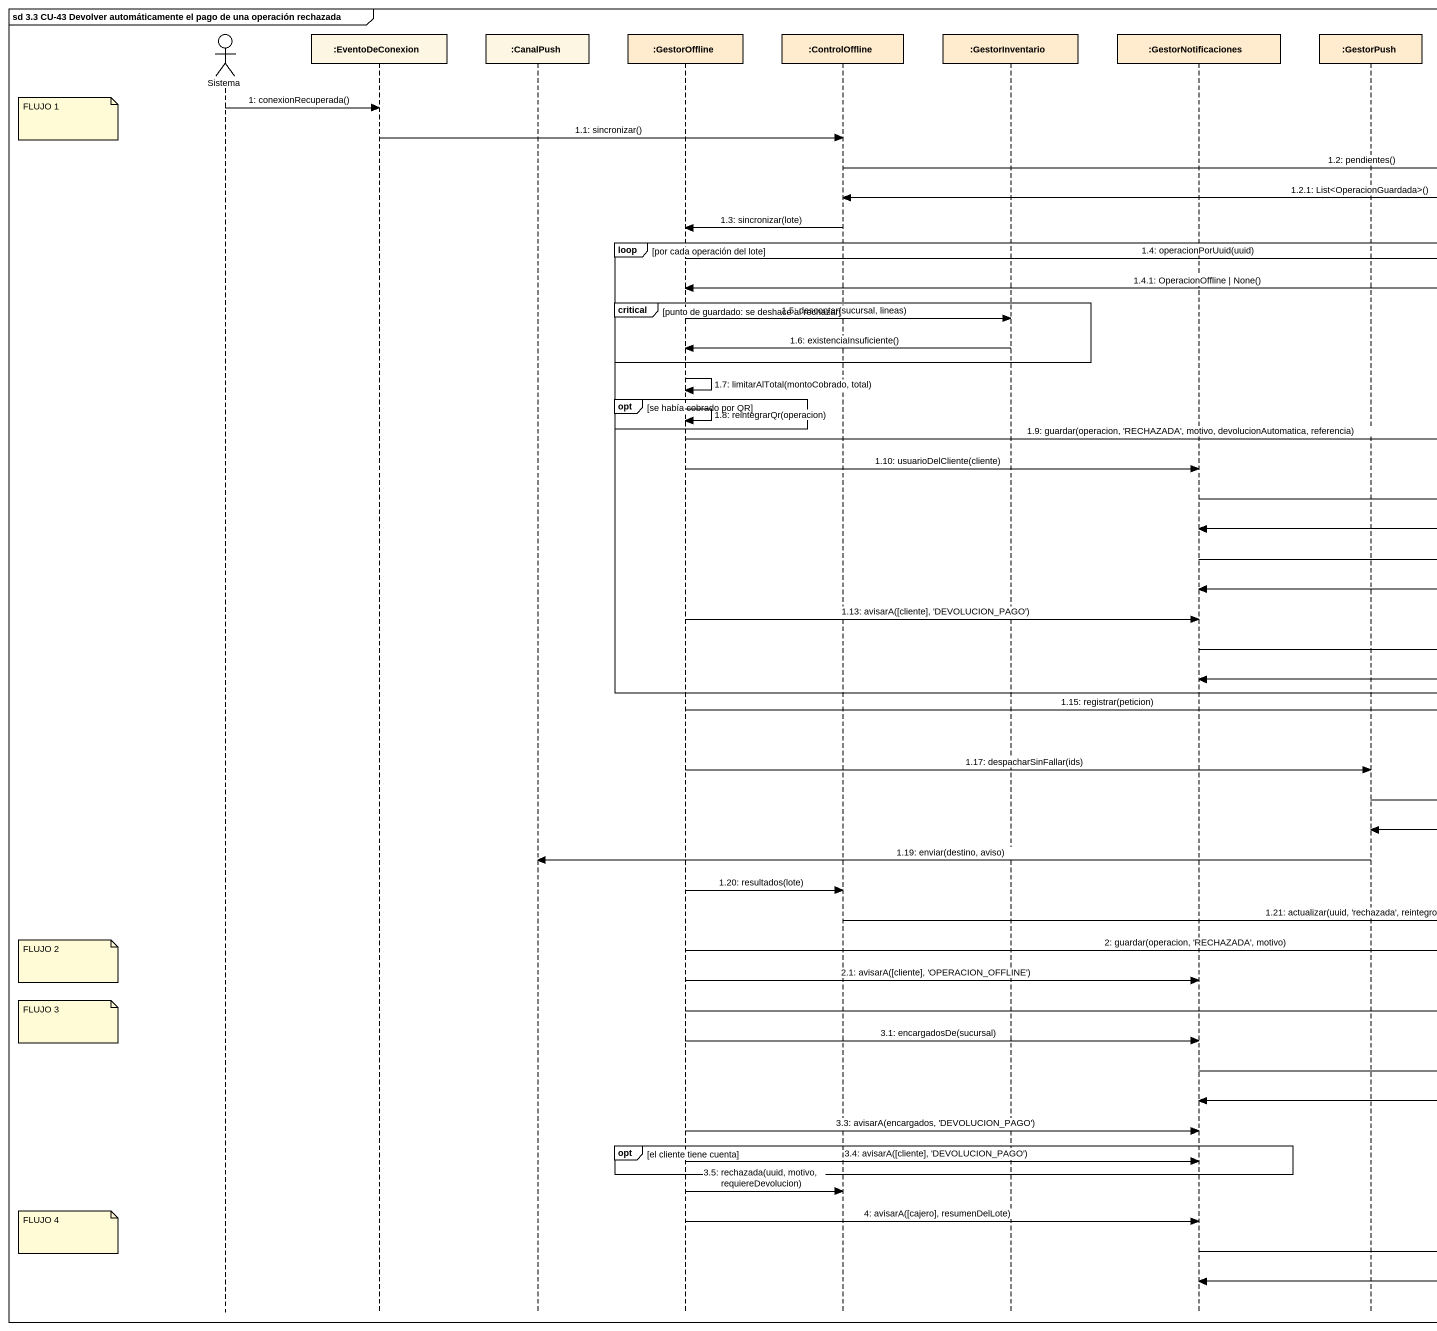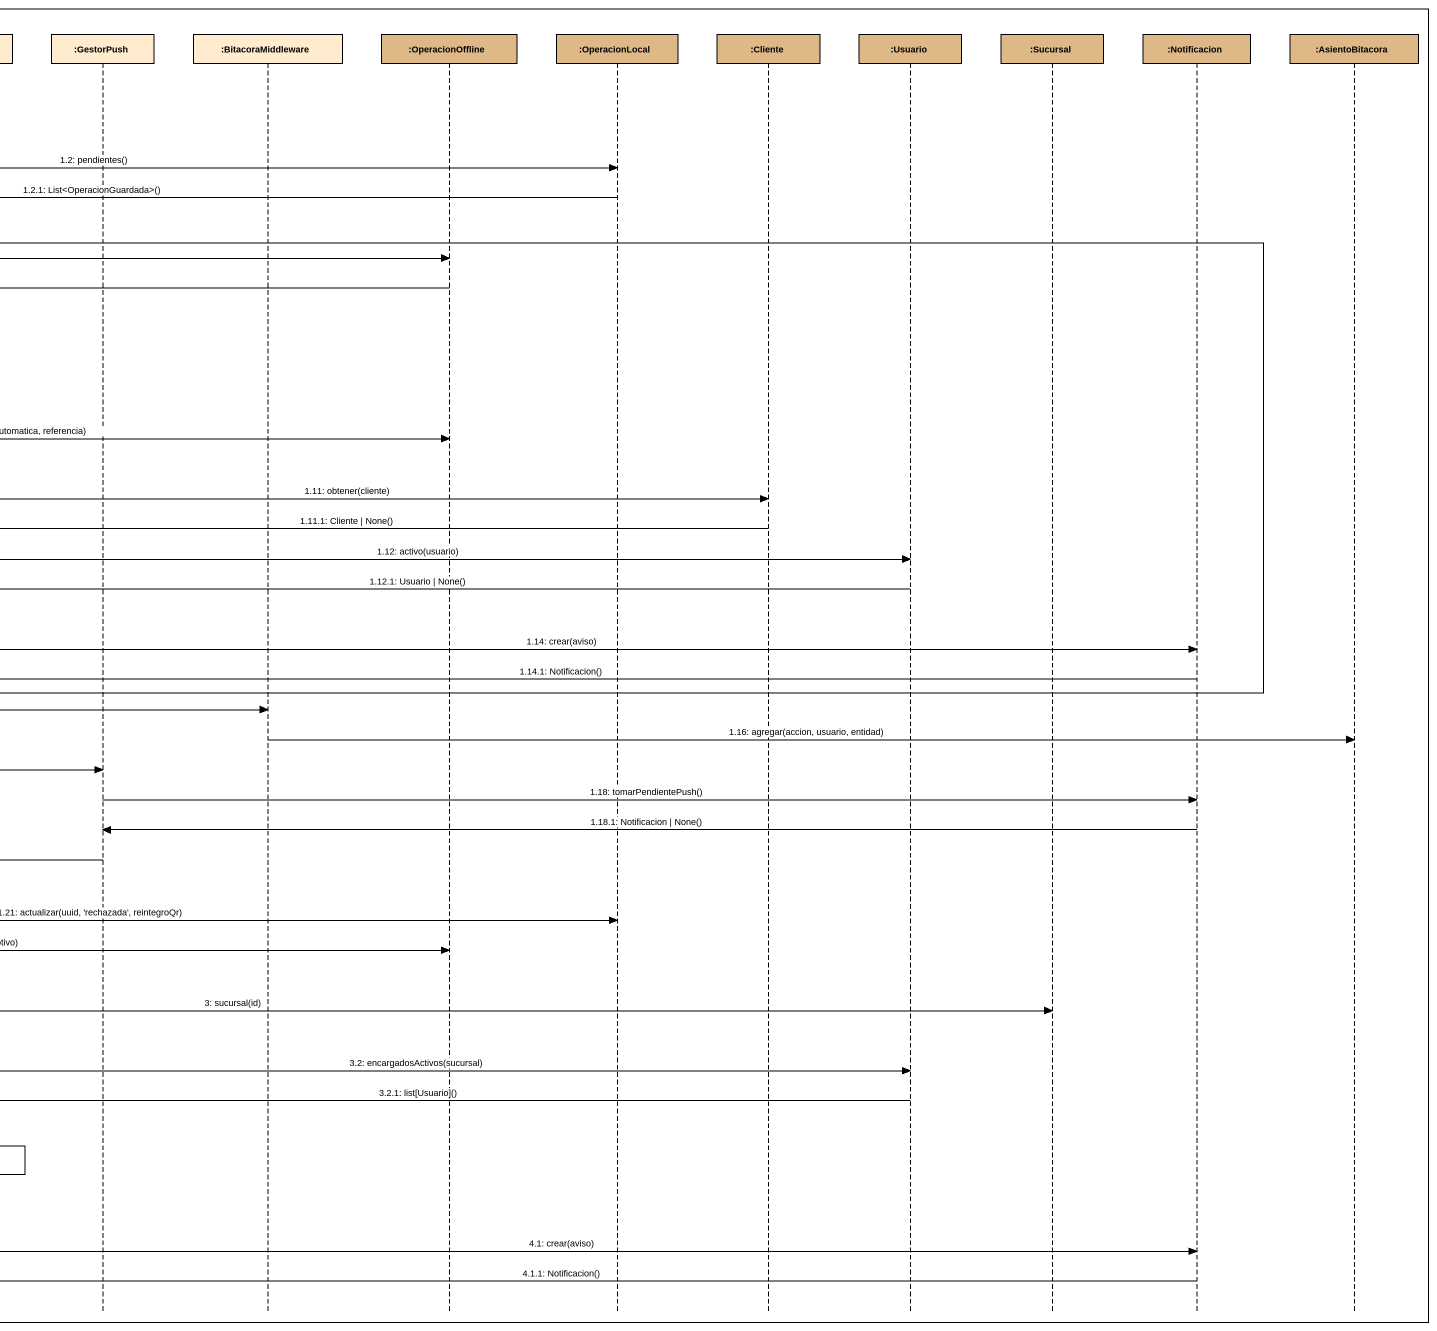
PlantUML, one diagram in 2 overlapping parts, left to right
@startuml
mainframe sd 3.3 CU-43 Devolver automáticamente el pago de una operación rechazada
hide footbox
actor Sistema
participant ":EventoDeConexion" as EventoDeConexion
participant ":CanalPush" as CanalPush
participant ":GestorOffline" as GestorOffline #FFEBCD
participant ":ControlOffline" as ControlOffline #FFEBCD
participant ":GestorInventario" as GestorInventario #FFEBCD
participant ":GestorNotificaciones" as GestorNotificaciones #FFEBCD
participant ":GestorPush" as GestorPush #FFEBCD
participant ":BitacoraMiddleware" as BitacoraMiddleware #FFEBCD
participant ":OperacionOffline" as OperacionOffline #DEB887
participant ":OperacionLocal" as OperacionLocal #DEB887
participant ":Cliente" as Cliente #DEB887
participant ":Usuario" as Usuario #DEB887
participant ":Sucursal" as Sucursal #DEB887
participant ":Notificacion" as Notificacion #DEB887
participant ":AsientoBitacora" as AsientoBitacora #DEB887

Sistema -> EventoDeConexion : 1: conexionRecuperada()
note left of Sistema : FLUJO 1
EventoDeConexion -> ControlOffline : 1.1: sincronizar()
ControlOffline -> OperacionLocal : 1.2: pendientes()
OperacionLocal -> ControlOffline : 1.2.1: List<OperacionGuardada>()
ControlOffline -> GestorOffline : 1.3: sincronizar(lote)
loop por cada operación del lote
  GestorOffline -> OperacionOffline : 1.4: operacionPorUuid(uuid)
  OperacionOffline -> GestorOffline : 1.4.1: OperacionOffline | None()
  critical punto de guardado: se deshace al rechazar
    GestorOffline -> GestorInventario : 1.5: descontar(sucursal, lineas)
    GestorInventario -> GestorOffline : 1.6: existenciaInsuficiente()
  end
  GestorOffline -> GestorOffline : 1.7: limitarAlTotal(montoCobrado, total)
  opt se había cobrado por QR
    GestorOffline -> GestorOffline : 1.8: reintegrarQr(operacion)
  end
  GestorOffline -> OperacionOffline : 1.9: guardar(operacion, 'RECHAZADA', motivo, devolucionAutomatica, referencia)
  GestorOffline -> GestorNotificaciones : 1.10: usuarioDelCliente(cliente)
  GestorNotificaciones -> Cliente : 1.11: obtener(cliente)
  Cliente -> GestorNotificaciones : 1.11.1: Cliente | None()
  GestorNotificaciones -> Usuario : 1.12: activo(usuario)
  Usuario -> GestorNotificaciones : 1.12.1: Usuario | None()
  GestorOffline -> GestorNotificaciones : 1.13: avisarA([cliente], 'DEVOLUCION_PAGO')
  GestorNotificaciones -> Notificacion : 1.14: crear(aviso)
  Notificacion -> GestorNotificaciones : 1.14.1: Notificacion()
end
GestorOffline -> BitacoraMiddleware : 1.15: registrar(peticion)
BitacoraMiddleware -> AsientoBitacora : 1.16: agregar(accion, usuario, entidad)
GestorOffline -> GestorPush : 1.17: despacharSinFallar(ids)
GestorPush -> Notificacion : 1.18: tomarPendientePush()
Notificacion -> GestorPush : 1.18.1: Notificacion | None()
GestorPush -> CanalPush : 1.19: enviar(destino, aviso)
GestorOffline -> ControlOffline : 1.20: resultados(lote)
ControlOffline -> OperacionLocal : 1.21: actualizar(uuid, 'rechazada', reintegroQr)
GestorOffline -> OperacionOffline : 2: guardar(operacion, 'RECHAZADA', motivo)
note left of Sistema : FLUJO 2
GestorOffline -> GestorNotificaciones : 2.1: avisarA([cliente], 'OPERACION_OFFLINE')
GestorOffline -> Sucursal : 3: sucursal(id)
note left of Sistema : FLUJO 3
GestorOffline -> GestorNotificaciones : 3.1: encargadosDe(sucursal)
GestorNotificaciones -> Usuario : 3.2: encargadosActivos(sucursal)
Usuario -> GestorNotificaciones : 3.2.1: list[Usuario]()
GestorOffline -> GestorNotificaciones : 3.3: avisarA(encargados, 'DEVOLUCION_PAGO')
opt el cliente tiene cuenta
  GestorOffline -> GestorNotificaciones : 3.4: avisarA([cliente], 'DEVOLUCION_PAGO')
end
GestorOffline -> ControlOffline : 3.5: rechazada(uuid, motivo, requiereDevolucion)
GestorOffline -> GestorNotificaciones : 4: avisarA([cajero], resumenDelLote)
note left of Sistema : FLUJO 4
GestorNotificaciones -> Notificacion : 4.1: crear(aviso)
Notificacion -> GestorNotificaciones : 4.1.1: Notificacion()
@enduml
